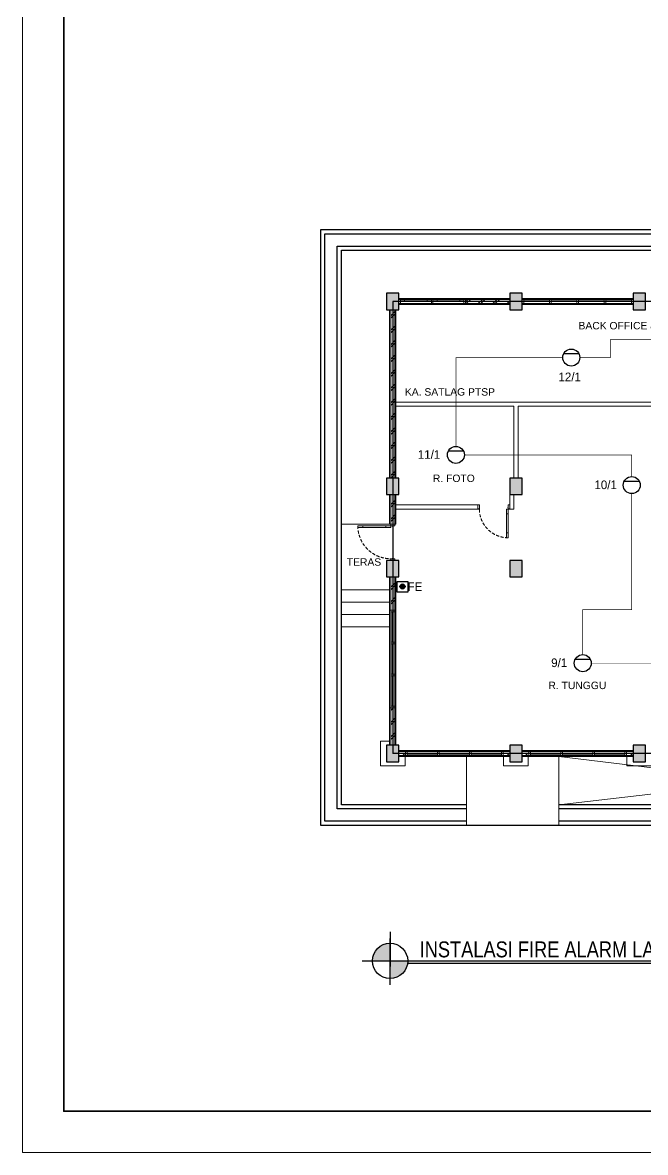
# Model space of a CAD drawing. Header units: millimetres. Extents: x -11 to 37852, y -101 to 28664.
# Drawn here: x 2857 to 5888, y 17664 to 23164 of the extents above; entities that cross this region are included whole.
import ezdxf
from ezdxf.enums import TextEntityAlignment as Align

# ---------------------------------------------------------------- set-up
doc = ezdxf.new("R2010")
doc.units = ezdxf.units.MM
doc.linetypes.add('DASHED', pattern=[0.75, 0.5, -0.25])
doc.linetypes.add('HIDDEN', pattern=[0.375, 0.25, -0.125])
for name, color, linetype in [('acp', 57, 'Continuous'), ('D1', 1, 'Continuous'), ('D2', 3, 'Continuous'), ('HOLLOW', 6, 'Continuous'), ('HT', 8, 'Continuous')]:
    doc.layers.add(name, color=color, linetype=linetype)
for name, color, linetype, lineweight in [('ars', 11, 'Continuous', 5), ('DENAH', 7, 'Continuous', 0), ('dinding', 5, 'Continuous', 15), ('GRS KOP', 1, 'Continuous', 35), ('KOLOM', 1, 'Continuous', 30), ('kop', 7, 'Continuous', 20), ('kus', 63, 'Continuous', 15), ('lan', 7, 'Continuous', 15), ('not', 7, 'Continuous', 20), ('Notasi', 2, 'Continuous', 20), ('PARTISI', 190, 'Continuous', 9), ('sol kol', 8, 'Continuous', 0)]:
    doc.layers.add(name, color=color, linetype=linetype, lineweight=lineweight)
doc.layers.add('as', color=1, linetype='Continuous', plot=False)
doc.styles.add('ARIAL', font='arial.ttf')
doc.styles.add('BARU', font='complex.shx')
doc.styles.add('NOT', font='ARIALN.TTF')
doc.styles.get("Standard").update_dxf_attribs({"font": 'arial.ttf'})
pattern_1 = [(45, (6958.166, 18955.88), (-35.35534, 35.35534), []), (45, (6970.666, 18955.88), (-35.35534, 35.35534), [])]

# ---------------------------------------------------------------- blocks, each defined once
blk = doc.blocks.new('K1')
at = {"layer": 'KOLOM'}
blk.add_lwpolyline([(0.2, 0.15), (-0.2, 0.15), (-0.2, -0.15), (0.2, -0.15), (0.2, 0.15)], dxfattribs=at)
blk = doc.blocks.new('P 80')
at = {"linetype": 'HIDDEN', "ltscale": 0.3}
blk.add_lwpolyline([(-0.84, 0.1, -0.414214), (-0.04, 0.9, -1.303225)], format="xyb", dxfattribs=at)
for points in [[(-0.04, 0.9), (-0.08, 0.9), (-0.08, 0.78), (-0.04, 0.78)], [(-0.04, 0.78), (-0.08, 0.78), (-0.08, 0.22), (-0.04, 0.22)], [(-0.835, 0.06), (-0.84, 0.06), (-0.84, 0.061), (-0.84, 0.1), (-0.88, 0.1), (-0.88, 0), (-0.84, 0), (-0.84, 0.056), (-0.835, 0.058)], [(-0.842, 0.002), (-0.878, 0.002), (-0.878, 0.098), (-0.842, 0.098)], [(-0.04, 0.1), (-0.08, 0.1), (-0.08, 0.22), (-0.04, 0.22)], [(-0.045, 0.06), (-0.04, 0.06), (-0.04, 0.061), (-0.04, 0.1), (0, 0.1), (0, 0), (-0.04, 0), (-0.04, 0.056), (-0.045, 0.058)], [(-0.038, 0.002), (-0.002, 0.002), (-0.002, 0.098), (-0.038, 0.098)]]:
    blk.add_lwpolyline(points, close=True)
blk = doc.blocks.new('P 70')
at = {"linetype": 'HIDDEN', "ltscale": 0.3}
blk.add_lwpolyline([(-0.74, 0.1, -0.414214), (-0.04, 0.8, -1.303225)], format="xyb", dxfattribs=at)
for points in [[(-0.04, 0.8), (-0.08, 0.8), (-0.08, 0.68), (-0.04, 0.68)], [(-0.04, 0.68), (-0.08, 0.68), (-0.08, 0.22), (-0.04, 0.22)], [(-0.735, 0.06), (-0.74, 0.06), (-0.74, 0.061), (-0.74, 0.1), (-0.78, 0.1), (-0.78, 0), (-0.74, 0), (-0.74, 0.056), (-0.735, 0.058)], [(-0.742, 0.002), (-0.778, 0.002), (-0.778, 0.098), (-0.742, 0.098)], [(-0.04, 0.1), (-0.08, 0.1), (-0.08, 0.22), (-0.04, 0.22)], [(-0.045, 0.06), (-0.04, 0.06), (-0.04, 0.061), (-0.04, 0.1), (0, 0.1), (0, 0), (-0.04, 0), (-0.04, 0.056), (-0.045, 0.058)], [(-0.038, 0.002), (-0.002, 0.002), (-0.002, 0.098), (-0.038, 0.098)]]:
    blk.add_lwpolyline(points, close=True)
blk = doc.blocks.new('NOTASI RUANG')
at = {"layer": 'not'}
for height, p in [(0.26, (-0.011, 0.3)), (0.175, (-0.009, -0.017))]:
    blk.add_attdef('RUANG', text='', height=height, dxfattribs=at).set_placement(p, align=Align.MIDDLE_CENTER)
blk = doc.blocks.new('kop')
at = {"layer": 'GRS KOP'}
blk.add_lwpolyline([(1, 54), (83, 54), (83, 1), (1, 1)], close=True, dxfattribs=at)
at = {"layer": 'kop', "color": 7}
for p, q in [((0, 55), (0, 0)), ((0, 0), (84, 0))]:
    blk.add_line(p, q, dxfattribs=at)
at = {"layer": 'kop', "style": 'BARU', "flags": 4}
for p, height in [((73.8, 5.4), 0.35), ((80.303, 5.382), 0.25), ((73.8, 4.9), 0.35), ((80.303, 4.882), 0.25), ((73.8, 4.4), 0.35), ((80.303, 4.382), 0.25)]:
    blk.add_attdef('-', p, '', height=height, dxfattribs=at)
at = {"layer": 'kop', "flags": 4}
for tag, p in [('AR-00', (78.057, 2.648)), ('00', (81.238, 2.647))]:
    blk.add_attdef(tag, text='', height=0.35, dxfattribs=at).set_placement(p, align=Align.MIDDLE)

msp = doc.modelspace()

# ---------------------------------------------------------------- hatches: boundary and pattern name
at = {"layer": 'acp'}
msp.add_hatch(color=251, dxfattribs=at).paths.add_polyline_path([(4693.6, 20418.6, 1), (4718.1, 20418.6, 1)])
at = {"layer": 'ars'}
h = msp.add_hatch(dxfattribs=at)
h.set_pattern_fill('TEMBOK', color=256, scale=50)
h.set_pattern_definition([(45, (7184.166, 18955.88), (-35.35534, 35.35534), []), (45, (7196.666, 18955.88), (-35.35534, 35.35534), [])])
h.paths.add_polyline_path([(5012.2, 21815.9), (5228.2, 21815.9), (5228.2, 21795.9), (5012.2, 21795.9)])
h = msp.add_hatch(dxfattribs=at)
h.set_pattern_fill('TEMBOK', color=256, scale=50)
h.set_pattern_definition(pattern_1)
h.paths.add_polyline_path([(4668.2, 20945.9), (4668.2, 21765.9), (4648.2, 21765.9), (4648.2, 20945.9)])
h = msp.add_hatch(dxfattribs=at)
h.set_pattern_fill('TEMBOK', color=256, scale=50)
h.set_pattern_definition(pattern_1)
h.paths.add_polyline_path([(4668.2, 20721.9), (4668.2, 20865.9), (4648.2, 20865.9), (4648.2, 20721.9)])
h = msp.add_hatch(dxfattribs=at)
h.set_pattern_fill('TEMBOK', color=256, scale=50)
h.set_pattern_definition([(45, (6958.166, 19684.88), (-35.3553, 35.3553), []), (45, (6970.666, 19684.88), (-35.3553, 35.3553), [])])
h.paths.add_polyline_path([(4668.2, 20303.9), (4668.2, 20465.9), (4648.2, 20465.9), (4648.2, 20303.9)])
h = msp.add_hatch(dxfattribs=at)
h.set_pattern_fill('TEMBOK', color=256, scale=50)
h.set_pattern_definition(pattern_1)
h.paths.add_polyline_path([(4668.2, 19645.9), (4668.2, 19827.9), (4648.2, 19827.9), (4648.2, 19645.9)])
h = msp.add_hatch(dxfattribs=at)
h.set_pattern_fill('TEMBOK', color=256, scale=50)
h.set_pattern_definition([(45, (3836.58, 19290.88), (-35.3553, 35.3553), []), (45, (3849.08, 19290.88), (-35.3553, 35.3553), [])])
h.paths.add_polyline_path([(4720.2, 19615.9), (4688.2, 19615.9), (4688.2, 19595.9), (4720.2, 19595.9)])
h = msp.add_hatch(dxfattribs=at)
h.set_pattern_fill('TEMBOK', color=256, scale=50)
h.set_pattern_definition([(45, (4344.58, 19290.88), (-35.3553, 35.3553), []), (45, (4357.08, 19290.88), (-35.3553, 35.3553), [])])
h.paths.add_polyline_path([(5228.2, 19615.9), (5196.2, 19615.9), (5196.2, 19595.9), (5228.2, 19595.9)])
h = msp.add_hatch(dxfattribs=at)
h.set_pattern_fill('TEMBOK', color=256, scale=50)
h.set_pattern_definition([(45, (4434.58, 19290.88), (-35.3553, 35.3553), []), (45, (4447.08, 19290.88), (-35.3553, 35.3553), [])])
h.paths.add_polyline_path([(5320.2, 19615.9), (5288.2, 19615.9), (5288.2, 19595.9), (5320.2, 19595.9)])
h = msp.add_hatch(dxfattribs=at)
h.set_pattern_fill('TEMBOK', color=256, scale=50)
h.set_pattern_definition([(45, (4944.58, 19290.88), (-35.3553, 35.3553), []), (45, (4957.08, 19290.88), (-35.3553, 35.3553), [])])
h.paths.add_polyline_path([(5828.2, 19615.9), (5796.2, 19615.9), (5796.2, 19595.9), (5828.2, 19595.9)])
at = {"layer": 'DENAH'}
for points in [[(4559.3, 18596.2), (4645.8, 18596.2), (4645.8, 18682.1, 0.416242)], [(4732.3, 18596.2), (4645.8, 18596.2), (4645.8, 18510.3, 0.416242)]]:
    msp.add_hatch(color=256, dxfattribs=at).paths.add_polyline_path(points)
at = {"layer": 'sol kol'}
for points in [[(4628.2, 21845.9), (4628.2, 21765.9), (4688.2, 21765.9), (4688.2, 21845.9)], [(5228.2, 21845.9), (5228.2, 21765.9), (5288.2, 21765.9), (5288.2, 21845.9)], [(5828.2, 21845.9), (5828.2, 21765.9), (5888.2, 21765.9), (5888.2, 21845.9)], [(4628.2, 20945.9), (4628.2, 20865.9), (4688.2, 20865.9), (4688.2, 20945.9)], [(5228.2, 20945.9), (5228.2, 20865.9), (5288.2, 20865.9), (5288.2, 20945.9)], [(4628.2, 20545.9), (4628.2, 20465.9), (4688.2, 20465.9), (4688.2, 20545.9)], [(5228.2, 20545.9), (5228.2, 20465.9), (5288.2, 20465.9), (5288.2, 20545.9)], [(4628.2, 19645.9), (4628.2, 19565.9), (4688.2, 19565.9), (4688.2, 19645.9)], [(5228.2, 19645.9), (5228.2, 19565.9), (5288.2, 19565.9), (5288.2, 19645.9)], [(5828.2, 19645.9), (5828.2, 19565.9), (5888.2, 19565.9), (5888.2, 19645.9)]]:
    msp.add_hatch(color=256, dxfattribs=at).paths.add_polyline_path(points)

# ---------------------------------------------------------------- linework, layer by layer
for p, q in [((4308.2, 19255.9), (4308.2, 22155.9)), ((4308.2, 22155.9), (9608.2, 22155.9)), ((4328.2, 19275.9), (4328.2, 22135.9)), ((4328.2, 22135.9), (8088.2, 22135.9)), ((4388.2, 19335.9), (4388.2, 22075.9)), ((4388.2, 22075.9), (8088.2, 22075.9)), ((4408.2, 19355.9), (4408.2, 22055.9)), ((4408.2, 22055.9), (8088.2, 22055.9)), ((5017.2, 19335.9), (4388.2, 19335.9)), ((5017.2, 19355.9), (4408.2, 19355.9)), ((6208.2, 19355.9), (5466.2, 19355.9)), ((6108.2, 19255.9), (4308.2, 19255.9)), ((5017.2, 19275.9), (4328.2, 19275.9))]:
    msp.add_line(p, q)
for points in [[(6488.2, 19035.9), (6188.2, 19035.9), (6188.2, 19335.9), (5466.2, 19335.9)], [(6488.2, 18975.9), (6128.2, 18975.9), (6128.2, 19275.9), (5466.2, 19275.9)]]:
    msp.add_lwpolyline(points)
at = {"layer": 'ars'}
for points in [[(5228.2, 21815.9), (5012.2, 21815.9), (5012.2, 21795.9), (5228.2, 21795.9)], [(4668.2, 20945.9), (4668.2, 21765.9), (4648.2, 21765.9), (4648.2, 20945.9)], [(4668.2, 20721.9), (4668.2, 20865.9), (4648.2, 20865.9), (4648.2, 20721.9)], [(4668.2, 20303.9), (4668.2, 20465.9), (4648.2, 20465.9), (4648.2, 20303.9)], [(4668.2, 19645.9), (4668.2, 19827.9), (4648.2, 19827.9), (4648.2, 19645.9)], [(4720.2, 19615.9), (4688.2, 19615.9), (4688.2, 19595.9), (4720.2, 19595.9)], [(5228.2, 19615.9), (5196.2, 19615.9), (5196.2, 19595.9), (5228.2, 19595.9)], [(5320.2, 19615.9), (5288.2, 19615.9), (5288.2, 19595.9), (5320.2, 19595.9)], [(5828.2, 19615.9), (5796.2, 19615.9), (5796.2, 19595.9), (5828.2, 19595.9)]]:
    msp.add_lwpolyline(points, close=True, dxfattribs=at)
at = {"layer": 'as'}
for points in [[(4658.2, 21805.9), (4658.2, 19605.9)], [(6458.2, 21805.9), (4658.2, 21805.9)], [(6458.2, 19605.9), (4658.2, 19605.9)]]:
    msp.add_lwpolyline(points, dxfattribs=at)
at = {"layer": 'D1', "color": 7, "const_width": 5.42}
msp.add_lwpolyline([(4731.1, 18584.4), (6196, 18584.4)], dxfattribs=at)
at = {"layer": 'D1', "color": 7}
msp.add_circle((4645.2, 18596.2), 85.9, dxfattribs=at)
at = {"layer": 'D2', "color": 3, "linetype": 'DASHED', "ltscale": 50, "const_width": 3.03}
for points in [[(6902.5, 21620.2), (5717.9, 21620.2), (5717.9, 21533.3), (5569, 21533.3)], [(5486, 21533.3), (4965.6, 21533.3), (4965.6, 21101)], [(5007.1, 21059.5), (5821.7, 21059.5), (5821.7, 20953.9)], [(5583.4, 20087), (5583.4, 20306.4), (5821.7, 20306.4), (5821.7, 20870.9)], [(5624.9, 20045.5), (6887.4, 20045.5)]]:
    msp.add_lwpolyline(points, dxfattribs=at)
at = {"layer": 'dinding'}
for points in [[(5228.2, 21820.9), (5012.2, 21820.9), (5012.2, 21790.9), (5228.2, 21790.9)], [(4673.2, 20945.9), (4673.2, 21765.9), (4643.2, 21765.9), (4643.2, 20945.9)], [(4673.2, 20721.9), (4673.2, 20865.9), (4643.2, 20865.9), (4643.2, 20721.9)], [(4673.2, 20303.9), (4673.2, 20465.9), (4643.2, 20465.9), (4643.2, 20303.9)], [(4673.2, 19645.9), (4673.2, 19827.9), (4643.2, 19827.9), (4643.2, 19645.9)], [(4720.2, 19620.9), (4688.2, 19620.9), (4688.2, 19590.9), (4720.2, 19590.9)], [(5228.2, 19620.9), (5196.2, 19620.9), (5196.2, 19590.9), (5228.2, 19590.9)], [(5320.2, 19620.9), (5288.2, 19620.9), (5288.2, 19590.9), (5320.2, 19590.9)], [(5828.2, 19620.9), (5796.2, 19620.9), (5796.2, 19590.9), (5828.2, 19590.9)]]:
    msp.add_lwpolyline(points, close=True, dxfattribs=at)
at = {"layer": 'HOLLOW'}
for p, q in [((5490.9, 21552.9), (5564.1, 21552.9)), ((4929, 21079.1), (5002.2, 21079.1)), ((5785.1, 20932), (5858.3, 20932)), ((5546.8, 20065.1), (5620, 20065.1))]:
    msp.add_line(p, q, dxfattribs=at)
msp.add_lwpolyline([(4679.8, 20443.6), (4731.9, 20443.6), (4731.9, 20390.5), (4679.8, 20390.5)], close=True, dxfattribs=at)
for centre, radius in [((5527.5, 21533.3), 41.5), ((4965.6, 21059.5), 41.5), ((5821.7, 20912.4), 41.5), ((4705.8, 20418.6), 12.3), ((5583.4, 20045.5), 41.5)]:
    msp.add_circle(centre, radius, dxfattribs=at)
at = {"layer": 'HT'}
for p, q in [((4645.8, 18737), (4645.8, 18569.2)), ((4645.8, 18479.4), (4645.8, 18704.9)), ((4509.6, 18596.2), (6196, 18596.2))]:
    msp.add_line(p, q, dxfattribs=at)
at = {"layer": 'kop', "color": 7}
msp.add_line((2856.5, 28663.9), (2856.5, 17663.9), dxfattribs=at)
at = {"layer": 'kus'}
for p, q in [((4846.2, 21815.9), (4696.2, 21815.9)), ((4846.2, 21808.9), (4696.2, 21808.9)), ((4846.2, 21795.9), (4696.2, 21795.9)), ((4716.2, 21808.9), (4716.2, 21815.9)), ((4826.2, 21808.9), (4826.2, 21815.9)), ((5004.2, 21815.9), (4854.2, 21815.9)), ((5004.2, 21808.9), (4854.2, 21808.9)), ((5004.2, 21795.9), (4854.2, 21795.9)), ((4874.2, 21808.9), (4874.2, 21815.9)), ((4984.2, 21808.9), (4984.2, 21815.9)), ((5421.2, 21815.9), (5296.2, 21815.9)), ((5296.2, 21795.9), (5421.2, 21795.9)), ((5554.2, 21815.9), (5429.2, 21815.9)), ((5429.2, 21795.9), (5554.2, 21795.9)), ((5687.2, 21815.9), (5562.2, 21815.9)), ((5562.2, 21795.9), (5687.2, 21795.9)), ((5820.2, 21815.9), (5695.2, 21815.9)), ((5695.2, 21795.9), (5820.2, 21795.9)), ((4655.2, 20147.9), (4655.2, 20295.9)), ((4655.2, 19991.9), (4655.2, 20139.9)), ((4655.2, 19835.9), (4655.2, 19983.9)), ((4876.2, 19602.9), (4728.2, 19602.9)), ((5032.2, 19602.9), (4884.2, 19602.9)), ((5188.2, 19602.9), (5040.2, 19602.9)), ((5476.2, 19602.9), (5328.2, 19602.9)), ((5632.2, 19602.9), (5484.2, 19602.9)), ((5788.2, 19602.9), (5640.2, 19602.9))]:
    msp.add_line(p, q, dxfattribs=at)
at = {"layer": 'kus', "linetype": 'HIDDEN'}
for p, q in [((5296.2, 21808.9), (5421.2, 21808.9)), ((5429.2, 21808.9), (5554.2, 21808.9)), ((5562.2, 21808.9), (5687.2, 21808.9)), ((5695.2, 21808.9), (5820.2, 21808.9))]:
    msp.add_line(p, q, dxfattribs=at)
at = {"layer": 'kus'}
for points in [[(4696.2, 21815.9), (4688.2, 21815.9), (4688.2, 21795.9), (4696.2, 21795.9)], [(4854.2, 21815.9), (4846.2, 21815.9), (4846.2, 21795.9), (4854.2, 21795.9)], [(5012.2, 21815.9), (5004.2, 21815.9), (5004.2, 21795.9), (5012.2, 21795.9)], [(5296.2, 21815.9), (5288.2, 21815.9), (5288.2, 21795.9), (5296.2, 21795.9)], [(5429.2, 21815.9), (5421.2, 21815.9), (5421.2, 21795.9), (5429.2, 21795.9)], [(5562.2, 21815.9), (5554.2, 21815.9), (5554.2, 21795.9), (5562.2, 21795.9)], [(5695.2, 21815.9), (5687.2, 21815.9), (5687.2, 21795.9), (5695.2, 21795.9)], [(5828.2, 21815.9), (5820.2, 21815.9), (5820.2, 21795.9), (5828.2, 21795.9)], [(4648.2, 20295.9), (4648.2, 20303.9), (4668.2, 20303.9), (4668.2, 20295.9)], [(4668.2, 20295.9), (4668.2, 19835.9), (4648.2, 19835.9), (4648.2, 20295.9)], [(4648.2, 20139.9), (4648.2, 20147.9), (4668.2, 20147.9), (4668.2, 20139.9)], [(4648.2, 19983.9), (4648.2, 19991.9), (4668.2, 19991.9), (4668.2, 19983.9)], [(4648.2, 19827.9), (4648.2, 19835.9), (4668.2, 19835.9), (4668.2, 19827.9)], [(4728.2, 19595.9), (4720.2, 19595.9), (4720.2, 19615.9), (4728.2, 19615.9)], [(4728.2, 19615.9), (5188.2, 19615.9), (5188.2, 19595.9), (4728.2, 19595.9)], [(4884.2, 19595.9), (4876.2, 19595.9), (4876.2, 19615.9), (4884.2, 19615.9)], [(5040.2, 19595.9), (5032.2, 19595.9), (5032.2, 19615.9), (5040.2, 19615.9)], [(5196.2, 19595.9), (5188.2, 19595.9), (5188.2, 19615.9), (5196.2, 19615.9)], [(5328.2, 19595.9), (5320.2, 19595.9), (5320.2, 19615.9), (5328.2, 19615.9)], [(5328.2, 19615.9), (5788.2, 19615.9), (5788.2, 19595.9), (5328.2, 19595.9)], [(5484.2, 19595.9), (5476.2, 19595.9), (5476.2, 19615.9), (5484.2, 19615.9)], [(5640.2, 19595.9), (5632.2, 19595.9), (5632.2, 19615.9), (5640.2, 19615.9)], [(5796.2, 19595.9), (5788.2, 19595.9), (5788.2, 19615.9), (5796.2, 19615.9)]]:
    msp.add_lwpolyline(points, close=True, dxfattribs=at)
at = {"layer": 'lan'}
for p, q in [((4648.2, 20721.9), (4408.2, 20721.9)), ((4643.2, 20401.9), (4408.2, 20401.9)), ((4643.2, 20341.9), (4408.2, 20341.9)), ((4643.2, 20281.9), (4408.2, 20281.9)), ((4643.2, 20221.9), (4408.2, 20221.9)), ((4598.2, 19665.9), (4598.2, 19545.9)), ((4643.2, 19665.9), (4598.2, 19665.9)), ((4718.2, 19590.9), (4718.2, 19545.9)), ((5017.2, 19590.9), (5017.2, 19255.9)), ((5198.2, 19590.9), (5198.2, 19545.9)), ((5318.2, 19590.9), (5318.2, 19545.9)), ((5466.2, 19590.9), (5466.2, 19255.9)), ((5798.2, 19590.9), (5798.2, 19545.9)), ((4718.2, 19545.9), (4598.2, 19545.9)), ((5318.2, 19545.9), (5198.2, 19545.9)), ((5918.2, 19545.9), (5798.2, 19545.9)), ((5658.2, 19355.9), (6458.2, 19355.9))]:
    msp.add_line(p, q, dxfattribs=at)
for points in [[(5012.2, 21820.9), (4688.2, 21820.9), (4688.2, 21790.9), (5012.2, 21790.9)], [(5288.2, 21790.9), (5828.2, 21790.9), (5828.2, 21820.9), (5288.2, 21820.9)], [(4673.2, 20303.9), (4673.2, 19827.9), (4643.2, 19827.9), (4643.2, 20303.9)], [(4720.2, 19620.9), (5196.2, 19620.9), (5196.2, 19590.9), (4720.2, 19590.9)], [(5320.2, 19620.9), (5796.2, 19620.9), (5796.2, 19590.9), (5320.2, 19590.9)]]:
    msp.add_lwpolyline(points, close=True, dxfattribs=at)
msp.add_lwpolyline([(5466.2, 19590.9), (6458.2, 19470.9), (5466.2, 19355.9)], dxfattribs=at)
at = {"layer": 'PARTISI'}
for points in [[(5248.2, 20945.9), (5248.2, 21296.4), (4673.2, 21296.4), (4673.2, 21315.9), (5268.2, 21315.9), (6002.2, 21315.9), (6002.2, 21295.9), (5268.2, 21295.9), (5268.2, 20945.9)], [(4673.2, 20795.9), (5072.2, 20795.9), (5072.2, 20815.9), (4673.2, 20815.9)]]:
    msp.add_lwpolyline(points, close=True, dxfattribs=at)
msp.add_lwpolyline([(5228.2, 20865.9), (5228.2, 20795.9), (5248.2, 20795.9), (5248.2, 20865.9), (5228.2, 20865.9)], dxfattribs=at)

# ---------------------------------------------------------------- block references
ref = msp.add_blockref('NOTASI RUANG', (4520, 20492.4), dxfattribs=dict(xscale=151.7750944366926, yscale=151.7750944366926, zscale=151.775094436689))
ref.add_attrib('RUANG', 'TERAS', dxfattribs={"layer": 'not', "height": 36}).set_placement((4518.3, 20537.9), align=Align.MIDDLE_CENTER)
ref = msp.add_blockref('NOTASI RUANG', (5558.7, 19891.8), dxfattribs=dict(xscale=151.7750944366926, yscale=151.7750944366926, zscale=151.775094436689))
ref.add_attrib('RUANG', 'R. TUNGGU', dxfattribs={"layer": 'not', "height": 36}).set_placement((5557, 19937.3), align=Align.MIDDLE_CENTER)
at = {"layer": 'KOLOM', "xscale": 200, "yscale": 200, "zscale": 200, "rotation": 90}
for p in [(4658.2, 21805.9), (5258.2, 21805.9), (5858.2, 21805.9), (4658.2, 20905.9), (5258.2, 20905.9), (4658.2, 20505.9), (5258.2, 20505.9), (4658.2, 19605.9), (5258.2, 19605.9), (5858.2, 19605.9)]:
    msp.add_blockref('K1', p, dxfattribs=at)
at = {"layer": 'kop', "xscale": 200, "yscale": 200, "zscale": 200}
msp.add_blockref('kop', (2856.5, 17663.9), dxfattribs=at)
at = {"layer": 'kus', "yscale": 200, "zscale": 200}
for name, p, xscale, rotation in [('P 70', (5228.2, 20815.9), -200, 180), ('P 80', (4668.2, 20721.9), 200, 89.99999998696829)]:
    msp.add_blockref(name, p, dxfattribs=dict(at, xscale=xscale, rotation=rotation))
at = {"layer": 'Notasi'}
ref = msp.add_blockref('NOTASI RUANG', (5838.1, 21643), dxfattribs=dict(at, xscale=151.7750944366926, yscale=151.7750944366926, zscale=151.775094436689))
ref.add_attrib('RUANG', 'BACK OFFICE & ARSIP', dxfattribs={"layer": 'not', "height": 36}).set_placement((5836.4, 21688.5), align=Align.MIDDLE_CENTER)
ref = msp.add_blockref('NOTASI RUANG', (4938.4, 21320.5), dxfattribs=dict(at, xscale=151.7750944366926, yscale=151.7750944366926, zscale=151.775094436689))
ref.add_attrib('RUANG', 'KA. SATLAG PTSP', dxfattribs={"layer": 'not', "height": 36}).set_placement((4936.7, 21366), align=Align.MIDDLE_CENTER)
ref = msp.add_blockref('NOTASI RUANG', (4957.3, 20899.9), dxfattribs=dict(at, xscale=151.7750944366926, yscale=151.7750944366926, zscale=151.775094436689))
ref.add_attrib('RUANG', 'R. FOTO', dxfattribs={"layer": 'not', "height": 36}).set_placement((4955.6, 20945.4), align=Align.MIDDLE_CENTER)

# ---------------------------------------------------------------- texts
at = {"color": 0, "linetype": 'Continuous', "lineweight": 0, "ltscale": 6, "char_height": 42, "width": 735.761, "attachment_point": 3, "style": 'ARIAL'}
for s, insert in [('{\\fCentury Gothic|b0|i0|c0|p34;12/1}', (5574.3, 21460)), ('{\\fCentury Gothic|b0|i0|c0|p34;11/1}', (4889.8, 21082.4)), ('{\\fCentury Gothic|b0|i0|c0|p34;10/1}', (5749.4, 20934.8)), ('{\\fCentury Gothic|b0|i0|c0|p34;FE}', (4802.1, 20439.2)), ('{\\fCentury Gothic|b0|i0|c0|p34;9/1}', (5507.6, 20068.5))]:
    msp.add_mtext(s, dxfattribs=dict(at, insert=insert))
at = {"color": 0, "insert": (4789.4, 18690.9), "char_height": 77.414, "width": 2287.765, "attachment_point": 1, "style": 'NOT'}
msp.add_mtext('INSTALASI FIRE ALARM LANTAI 1', dxfattribs=at)

doc.saveas('drawing.dxf')
